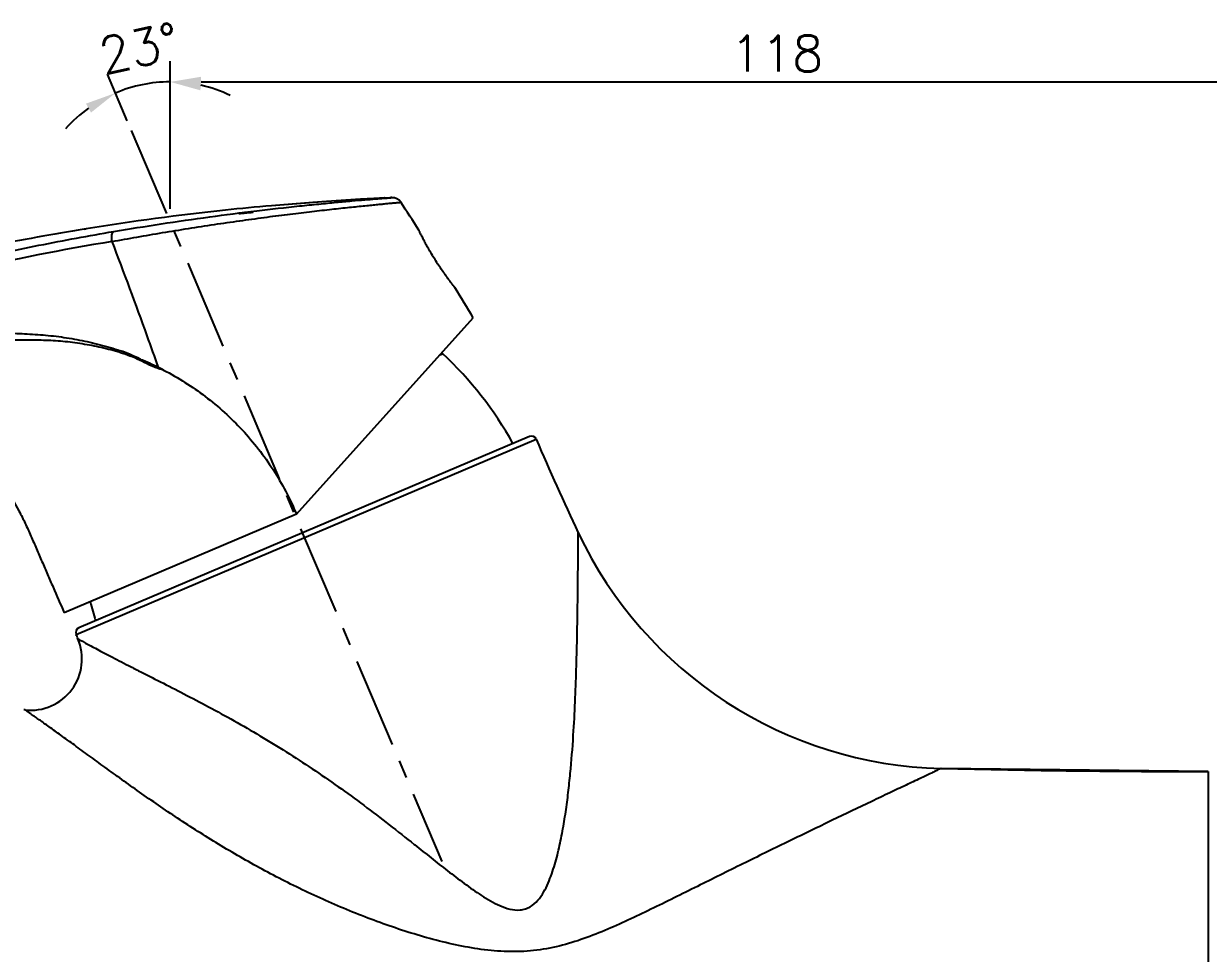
# Model space of a CAD drawing. Extents: x 26988 to 27829, y -7342 to -6748.
# Drawn here: x 27237.5 to 27352.5, y -6975.4 to -6885.1 of the extents above; entities that cross this region are included whole.
import ezdxf

# ---------------------------------------------------------------- set-up
doc = ezdxf.new("R2010")
doc.units = 0
doc.header["$LTSCALE"] = 7
doc.header["$MEASUREMENT"] = 0
doc.linetypes.add('CENTER', pattern=[2, 1.25, -0.25, 0.25, -0.25])
for name, color, linetype in [('CL', 1, 'CENTER'), ('D', 2, 'CONTINUOUS'), ('DWG', 7, 'CONTINUOUS')]:
    doc.layers.add(name, color=color, linetype=linetype)
doc.styles.add('GHS', font='romans', dxfattribs={"bigfont": 'ghs'})

msp = doc.modelspace()

# ---------------------------------------------------------------- linework, layer by layer
at = {"layer": 'CL'}
msp.add_line((27247.97, -6895.51), (27278.1, -6966.49), dxfattribs=at)
at = {"layer": 'D', "ltscale": 0.6}
for p, q in [((27251.74, -6903.13), (27251.74, -6888.79)), ((27247.58, -6894.58), (27245.65, -6890.03))]:
    msp.add_line(p, q, dxfattribs=at)
at = {"layer": 'D'}
msp.add_line((27254.74, -6890.79), (27366.47, -6890.79), dxfattribs=at)
at = {"layer": 'D', "ltscale": 0.6}
for start, end in [(90, 113), (64.653, 77.3265), (125.6735, 138.347)]:
    msp.add_arc((27251.74, -6904.38), 13.59, start, end, dxfattribs=at)
for points in [[(27254.74, -6890.29), (27254.74, -6891.29), (27251.74, -6890.79)], [(27254.67, -6891.61), (27254.78, -6890.62), (27251.74, -6890.79)], [(27243.57, -6892.9), (27244.06, -6893.77), (27246.43, -6891.87)]]:
    msp.add_solid(points, dxfattribs=at)
at = {"layer": 'D'}
msp.add_solid([(27254.74, -6890.29), (27254.74, -6891.29), (27251.74, -6890.79)], dxfattribs=at)
at = {"layer": 'DWG'}
for p, q in [((27266.92, -6902.39), (27261.57, -6902.81)), ((27270.21, -6902.18), (27266.92, -6902.39)), ((27272.35, -6902.07), (27270.21, -6902.18)), ((27271.5, -6902.11), (27270.21, -6902.18)), ((27272.57, -6902.06), (27271.5, -6902.11)), ((27272.53, -6902.06), (27272.35, -6902.07)), ((27272.46, -6902.07), (27272.35, -6902.07)), ((27273.1, -6902.04), (27272.46, -6902.07)), ((27272.57, -6902.06), (27273.24, -6902.03)), ((27273.08, -6902.04), (27273.09, -6902.04)), ((27273.18, -6902.03), (27273.1, -6902.04)), ((27273.24, -6902.03), (27273.18, -6902.03)), ((27273.24, -6902.03), (27273.24, -6902.03)), ((27243.39, -6905.09), (27243.58, -6905.06)), ((27243.58, -6905.06), (27243.39, -6905.09)), ((27264, -6932.76), (27281.15, -6913.71)), ((27277.94, -6917.28), (27278.17, -6917.18)), ((27242.61, -6944.44), (27287.26, -6925.49)), ((27286.6, -6925.23), (27242.88, -6943.79)), ((27264, -6932.76), (27241.45, -6942.33)), ((27237.66, -6951.77), (27237.53, -6951.76)), ((27352.47, -6957.75), (27326.56, -6957.45)), ((27352.47, -6957.75), (27352.47, -7014.75)), ((27275.42, -6964.83), (27275.48, -6964.87))]:
    msp.add_line(p, q, dxfattribs=at)
msp.add_lwpolyline([(27266.92, -6902.39), (27265.57, -6902.49), (27261.57, -6902.81)], dxfattribs=at)
for centre, radius, start, end in [((27274.09, -6922.16), 20.15, 92.6054, 92.8524), ((27273.28, -6903.03), 1, 33.3369, 92.6103), ((27027.37, -7064.83), 295.37, 32.7197, 33.3436), ((27027.22, -7064.93), 295.55, 30.7741, 31.4432), ((27241.67, -6931.82), 15.82, 63.1097, 70.7323), ((27277.83, -6917.54), 0.5, 47.0977, 59.6398), ((27254.35, -6942.81), 35, 28.8809, 47.0977), ((27253.61, -6919.27), 3.06, 167.4572, 167.7115), ((27286.8, -6925.69), 0.5, 23.1108, 113), ((27524.67, -6824.17), 258.13, 203.1108, 205.3201), ((27327.5, -6917.46), 40, 205.3245, 268.6521), ((27277.94, -6932.8), 35, 193.9692, 197.1191), ((27243.07, -6944.25), 0.5, 113, 202.8892), ((27004.81, -7044.84), 258.13, 22.7875, 22.8892), ((27238.18, -6946.8), 5, 264.0371, 22.787), ((27352.47, -5852.67), 1105.08, 268.65636, 270)]:
    msp.add_arc(centre, radius, start, end, dxfattribs=at)
for points, knots in [([(27261.57, -6902.81), (27260.08, -6902.94), (27254.07, -6903.53), (27248.07, -6904.33), (27243.58, -6905.06)], [0, 0, 0, 0, 0.247694, 1, 1, 1, 1]), ([(27246.1, -6906.28), (27246.91, -6906.14), (27248.54, -6905.85), (27251.01, -6905.42), (27253.51, -6905.02), (27256.01, -6904.63), (27258.46, -6904.28), (27260.83, -6903.95), (27263.08, -6903.66), (27265.19, -6903.4), (27267.13, -6903.18), (27268.87, -6902.99), (27270.19, -6902.86), (27271.13, -6902.76), (27271.74, -6902.7), (27272.28, -6902.65), (27272.75, -6902.6), (27273.16, -6902.56), (27273.45, -6902.54), (27273.65, -6902.52), (27273.77, -6902.51), (27273.88, -6902.5), (27273.96, -6902.49), (27274.03, -6902.49), (27274.07, -6902.48), (27274.1, -6902.48), (27274.11, -6902.48), (27274.11, -6902.48), (27274.12, -6902.48), (27274.12, -6902.48)], [0, 0, 0, 0, 0.086735, 0.175861, 0.265944, 0.355617, 0.44354, 0.528469, 0.609241, 0.684785, 0.754118, 0.816336, 0.870637, 0.894566, 0.916214, 0.935507, 0.952388, 0.966799, 0.978675, 0.983642, 0.987958, 0.991618, 0.994623, 0.996969, 0.998652, 0.999242, 0.999664, 0.999917, 1, 1, 1, 1]), ([(27246.25, -6905.32), (27247.78, -6905.06), (27250.89, -6904.56), (27255.52, -6903.89), (27260, -6903.31), (27263.54, -6902.91), (27266.11, -6902.65), (27267.8, -6902.49), (27269.28, -6902.35), (27270.57, -6902.24), (27271.54, -6902.16), (27272.46, -6902.09), (27272.7, -6902.07), (27273.25, -6902.03), (27273.18, -6902.03)], [0, 0, 0, 0, 0.171838, 0.347606, 0.517192, 0.671732, 0.740879, 0.803449, 0.858685, 0.905821, 0.944113, 0.973042, 0.992622, 1, 1, 1, 1]), ([(27273.18, -6902.03), (27273.14, -6902.03), (27273.14, -6902.03), (27273.05, -6902.04), (27273.06, -6902.04), (27273.07, -6902.04), (27273.08, -6902.04)], [0, 0, 0, 0, 0.773332, 0.837809, 0.84141, 1, 1, 1, 1]), ([(27243.39, -6905.09), (27240.34, -6905.59), (27235.81, -6906.4), (27229.82, -6907.68), (27225.39, -6908.72), (27220.97, -6909.84), (27216.57, -6911.07), (27212.22, -6912.38), (27207.87, -6913.78), (27203.54, -6915.3), (27198.16, -6917.32), (27189.39, -6920.95), (27182.24, -6924.47), (27177.61, -6927.02)], [0, 0, 0, 0, 0.133261, 0.198126, 0.263679, 0.329178, 0.39464, 0.46003, 0.524964, 0.59141, 0.657492, 0.77233, 1, 1, 1, 1]), ([(27188.02, -6922.47), (27189.18, -6921.95), (27191.52, -6920.96), (27195.06, -6919.52), (27198.64, -6918.14), (27203.45, -6916.36), (27209.53, -6914.28), (27216.89, -6912.01), (27224.27, -6909.98), (27230.43, -6908.48), (27235.34, -6907.4), (27239, -6906.65), (27242.63, -6905.95), (27245.05, -6905.52), (27246.25, -6905.32)], [0, 0, 0, 0, 0.062467, 0.125252, 0.188299, 0.251542, 0.378323, 0.505013, 0.631029, 0.755836, 0.817636, 0.878969, 0.939784, 1, 1, 1, 1]), ([(27246.1, -6906.28), (27246.07, -6906.07), (27246.06, -6905.78), (27246.13, -6905.45), (27246.21, -6905.34), (27246.25, -6905.32)], [0, 0, 0, 0, 0.635382, 0.857426, 1, 1, 1, 1]), ([(27277.44, -6908.04), (27277.32, -6907.86), (27277.11, -6907.51), (27276.8, -6906.98), (27276.53, -6906.5), (27276.34, -6906.12), (27276.2, -6905.85), (27276.12, -6905.68), (27276.04, -6905.53), (27275.98, -6905.41), (27275.94, -6905.32), (27275.91, -6905.27), (27275.9, -6905.23), (27275.89, -6905.21), (27275.88, -6905.19), (27275.87, -6905.18), (27275.87, -6905.17), (27275.87, -6905.18)], [0, 0, 0, 0, 0.194679, 0.382069, 0.554978, 0.706663, 0.772654, 0.831205, 0.881733, 0.923763, 0.956873, 0.969986, 0.980759, 0.989161, 0.995176, 0.998792, 1, 1, 1, 1]), ([(27246.1, -6906.28), (27241.28, -6907.09), (27231.54, -6909.01), (27217, -6912.74), (27202.59, -6917.45), (27193.18, -6921.23), (27188.57, -6923.26)], [0, 0, 0, 0, 0.244006, 0.494845, 0.748445, 1, 1, 1, 1]), ([(27250.63, -6918.54), (27250.26, -6917.5), (27248.77, -6913.41), (27247.29, -6909.31), (27246.1, -6906.28)], [0, 0, 0, 0, 0.252634, 1, 1, 1, 1]), ([(27279.37, -6910.75), (27279.37, -6910.75), (27279.36, -6910.75), (27279.36, -6910.74), (27279.34, -6910.72), (27279.33, -6910.7), (27279.3, -6910.67), (27279.26, -6910.62), (27279.2, -6910.54), (27279.11, -6910.43), (27279.01, -6910.29), (27278.89, -6910.14), (27278.7, -6909.89), (27278.45, -6909.54), (27278.12, -6909.08), (27277.78, -6908.58), (27277.55, -6908.22), (27277.44, -6908.04)], [0, 0, 0, 0, 0.001256, 0.005009, 0.011241, 0.01993, 0.031058, 0.044583, 0.07862, 0.121611, 0.173026, 0.23227, 0.298691, 0.450284, 0.621974, 0.807447, 1, 1, 1, 1]), ([(27234.8, -6915.14), (27235.49, -6915.16), (27236.85, -6915.21), (27238.21, -6915.27), (27238.89, -6915.32)], [0, 0, 0, 0, 0.500884, 1, 1, 1, 1]), ([(27238.89, -6915.32), (27239.57, -6915.37), (27240.93, -6915.5), (27242.95, -6915.83), (27244.94, -6916.29), (27246.25, -6916.67), (27246.89, -6916.89)], [0, 0, 0, 0, 0.250831, 0.500976, 0.750622, 1, 1, 1, 1]), ([(27246.89, -6917.07), (27246.29, -6916.89), (27245.06, -6916.57), (27243.21, -6916.22), (27241.33, -6915.97), (27239.44, -6915.87), (27237.55, -6915.86), (27235.64, -6915.87), (27233.72, -6915.89), (27232.44, -6915.92), (27231.8, -6915.94)], [0, 0, 0, 0, 0.124383, 0.248851, 0.373039, 0.49699, 0.621685, 0.74754, 0.873733, 1, 1, 1, 1]), ([(27250.63, -6918.62), (27250.3, -6918.53), (27249.67, -6918.26), (27248.77, -6917.8), (27247.84, -6917.39), (27247.21, -6917.18), (27246.89, -6917.08)], [0, 0, 0, 0, 0.252466, 0.503592, 0.752381, 1, 1, 1, 1]), ([(27248.82, -6917.72), (27248.97, -6917.81), (27249.26, -6917.97), (27249.7, -6918.21), (27250.16, -6918.43), (27250.47, -6918.55), (27250.63, -6918.61)], [0, 0, 0, 0, 0.250934, 0.501507, 0.751295, 1, 1, 1, 1]), ([(27250.63, -6918.54), (27250.34, -6918.39), (27249.89, -6918.18), (27249.28, -6917.91), (27248.98, -6917.78), (27248.82, -6917.72)], [0, 0, 0, 0, 0.500218, 0.750067, 1, 1, 1, 1]), ([(27251.1, -6918.77), (27252.52, -6919.51), (27255.24, -6921.24), (27258.84, -6924.5), (27261.85, -6928.35), (27263.36, -6931.26), (27264, -6932.76)], [0, 0, 0, 0, 0.246203, 0.496396, 0.747947, 1, 1, 1, 1]), ([(27207.73, -6920.35), (27208.66, -6920.12), (27210.54, -6919.69), (27213.41, -6919.32), (27216.3, -6919.3), (27219.17, -6919.61), (27221.99, -6920.25), (27225.63, -6921.53), (27229.01, -6923.43), (27232, -6925.86), (27233.67, -6927.58), (27234.86, -6929.04), (27235.92, -6930.5), (27236.87, -6932.04), (27237.68, -6933.65), (27238.23, -6934.88), (27238.76, -6936.13), (27239.3, -6937.37), (27239.84, -6938.61), (27240.55, -6940.26), (27241.09, -6941.5), (27241.45, -6942.33)], [0, 0, 0, 0, 0.064001, 0.127923, 0.191927, 0.255851, 0.319858, 0.38377, 0.511566, 0.575329, 0.639717, 0.670544, 0.700306, 0.760197, 0.790181, 0.820154, 0.850128, 0.880087, 0.910052, 0.940039, 1, 1, 1, 1]), ([(27290.89, -6953.79), (27290.96, -6952.73), (27291.06, -6950.62), (27291.17, -6947.51), (27291.24, -6944.51), (27291.27, -6942.11), (27291.3, -6940.28), (27291.31, -6939.01), (27291.32, -6937.84), (27291.33, -6936.94), (27291.33, -6936.29), (27291.33, -6935.87), (27291.34, -6935.5), (27291.34, -6935.18), (27291.34, -6934.93), (27291.34, -6934.76), (27291.34, -6934.66), (27291.34, -6934.61), (27291.34, -6934.58), (27291.34, -6934.57), (27291.34, -6934.57)], [0, 0, 0, 0, 0.166274, 0.328623, 0.485461, 0.63422, 0.704298, 0.770502, 0.83174, 0.886566, 0.911011, 0.933118, 0.952578, 0.969085, 0.982343, 0.992073, 0.995531, 0.99801, 0.999499, 1, 1, 1, 1]), ([(27242.79, -6944.86), (27242.79, -6944.86), (27242.8, -6944.87), (27242.81, -6944.88), (27242.84, -6944.89), (27242.88, -6944.91), (27242.96, -6944.96), (27243.09, -6945.03), (27243.24, -6945.11), (27243.43, -6945.22), (27243.65, -6945.34), (27244.01, -6945.53), (27244.51, -6945.8), (27245.19, -6946.16), (27245.96, -6946.56), (27246.81, -6947), (27247.72, -6947.47), (27249.06, -6948.15), (27250.85, -6949.06), (27253.12, -6950.22), (27255.5, -6951.47), (27257.97, -6952.82), (27261.35, -6954.78), (27265.59, -6957.46), (27270.57, -6961), (27273.81, -6963.54), (27275.42, -6964.83)], [0, 0, 0, 0, 0.000135, 0.000535, 0.001201, 0.002134, 0.004795, 0.008485, 0.013169, 0.018809, 0.025365, 0.032792, 0.050073, 0.070256, 0.092983, 0.117946, 0.144877, 0.173544, 0.235337, 0.302029, 0.372587, 0.446152, 0.52201, 0.678351, 0.838291, 1, 1, 1, 1]), ([(27298.66, -6970.99), (27297.19, -6971.71), (27294.96, -6972.77), (27291.9, -6974), (27289.5, -6974.74), (27287.01, -6975.19), (27284.46, -6975.28), (27281.92, -6975.05), (27278.58, -6974.44), (27274.49, -6973.3), (27269.72, -6971.56), (27265.11, -6969.54), (27260.67, -6967.29), (27256.46, -6964.86), (27252.51, -6962.34), (27249.4, -6960.2), (27247.07, -6958.54), (27245.44, -6957.36), (27243.91, -6956.24), (27242.49, -6955.2), (27241.19, -6954.27), (27240.21, -6953.56), (27239.5, -6953.06), (27239.05, -6952.74), (27238.65, -6952.46), (27238.31, -6952.22), (27238.07, -6952.06), (27237.92, -6951.95), (27237.83, -6951.89), (27237.76, -6951.84), (27237.7, -6951.8), (27237.69, -6951.79), (27237.66, -6951.77), (27237.66, -6951.77)], [0, 0, 0, 0, 0.072204, 0.108767, 0.14564, 0.182799, 0.220166, 0.257631, 0.295122, 0.370016, 0.444676, 0.518845, 0.592117, 0.663871, 0.733222, 0.799012, 0.830133, 0.859797, 0.88776, 0.913733, 0.937358, 0.958166, 0.967329, 0.975551, 0.982737, 0.98879, 0.993623, 0.995555, 0.997148, 0.998394, 0.999287, 0.999823, 1, 1, 1, 1]), ([(27275.48, -6964.87), (27276.53, -6965.71), (27278.12, -6966.98), (27280.27, -6968.62), (27281.93, -6969.8), (27283.4, -6970.67), (27284.68, -6971.14), (27285.54, -6971.24), (27286.21, -6971.1), (27286.82, -6970.83), (27287.45, -6970.28), (27288, -6969.47), (27288.43, -6968.6), (27288.77, -6967.7), (27289.16, -6966.48), (27289.55, -6964.94), (27289.91, -6963.07), (27290.2, -6961.2), (27290.43, -6959.33), (27290.68, -6956.87), (27290.82, -6955.02), (27290.89, -6953.79)], [0, 0, 0, 0, 0.129987, 0.195136, 0.260399, 0.32578, 0.358535, 0.391125, 0.407318, 0.42334, 0.45482, 0.485998, 0.516999, 0.54788, 0.578662, 0.639955, 0.700918, 0.761538, 0.821798, 0.88166, 1, 1, 1, 1]), ([(27326.56, -6957.45), (27326.54, -6957.46), (27326.46, -6957.5), (27326.27, -6957.58), (27325.98, -6957.72), (27325.38, -6958.01), (27324.43, -6958.46), (27323.08, -6959.1), (27321.51, -6959.84), (27319.12, -6960.98), (27315.89, -6962.53), (27311.82, -6964.5), (27307.54, -6966.59), (27303.15, -6968.78), (27300.17, -6970.26), (27298.66, -6970.99)], [0, 0, 0, 0, 0.00224, 0.008832, 0.019517, 0.033952, 0.072546, 0.121505, 0.178199, 0.240627, 0.377439, 0.524773, 0.678869, 0.837657, 1, 1, 1, 1])]:
    msp.add_open_spline(points, degree=3, knots=knots, dxfattribs=at)
msp.add_spline([(27259.79, -6903.47), (27259.71, -6903.48), (27259.43, -6903.51), (27259.16, -6903.53), (27258.89, -6903.56), (27258.64, -6903.58), (27258.4, -6903.61)], degree=3, dxfattribs=at)
for points in [[(27251.1, -6918.77), (27250.95, -6918.69), (27250.79, -6918.61), (27250.63, -6918.54)], [(27250.63, -6918.61), (27250.79, -6918.65), (27250.95, -6918.71), (27251.1, -6918.77)], [(27251.11, -6918.78), (27250.95, -6918.71), (27250.79, -6918.66), (27250.63, -6918.62)]]:
    msp.add_open_spline(points, degree=3, dxfattribs=at)

# ---------------------------------------------------------------- texts
at = {"layer": 'D', "ltscale": 0.6, "insert": (27248.73, -6887.52), "char_height": 3.5, "attachment_point": 5, "rotation": 12.2409, "style": 'GHS'}
msp.add_mtext('\\A1;23°', dxfattribs=at)
at = {"layer": 'D', "insert": (27310.61, -6888.04), "char_height": 3.5, "attachment_point": 5, "style": 'GHS'}
msp.add_mtext('\\A1;118', dxfattribs=at)

doc.saveas('drawing.dxf')
